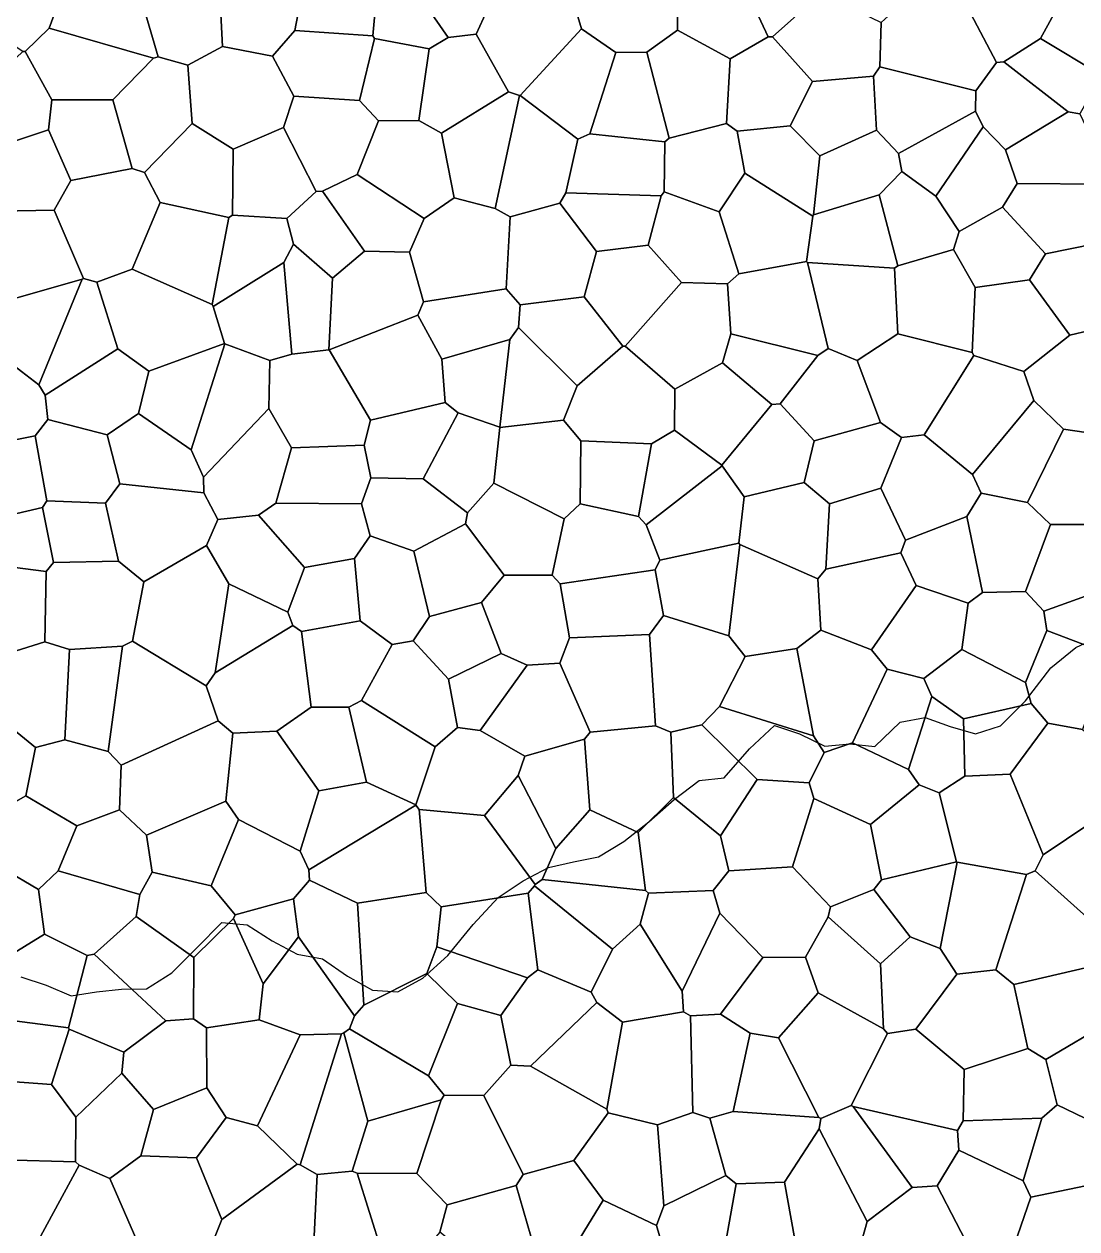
# Model space of a CAD drawing. Header units: metres. Extents: x -200 to 16600, y 0 to 16640.
# Drawn here: x 4212 to 8404, y 4604 to 9398 of the extents above; entities that cross this region are included whole.
import ezdxf

# ---------------------------------------------------------------- set-up
doc = ezdxf.new("R2010")
doc.units = ezdxf.units.M
for name, color, linetype in [('HIDROGRAFIA', 5, 'CONTINUOUS'), ('USO_AGRICULTURA', 30, 'CONTINUOUS'), ('USO_FLORESTAL', 3, 'CONTINUOUS'), ('USO_PASTAGEM', 42, 'CONTINUOUS'), ('USO_SAVANICA', 82, 'CONTINUOUS'), ('USO_SILVICULTURA', 200, 'CONTINUOUS')]:
    doc.layers.add(name, color=color, linetype=linetype)

msp = doc.modelspace()

# ---------------------------------------------------------------- linework, layer by layer
at = {"layer": 'HIDROGRAFIA'}
msp.add_lwpolyline([(4200, 5606.77), (4300, 5574.41), (4400, 5531.7), (4500, 5547.49), (4600, 5557.58), (4700, 5559.42), (4800, 5622.43), (4900, 5722.89), (5000, 5823.69), (5100, 5813.49), (5200, 5750.82), (5300, 5697.77), (5400, 5678.82), (5500, 5610.09), (5600, 5554.07), (5700, 5547.04), (5800, 5602.02), (5900, 5692.22), (6000, 5815.45), (6100, 5922.17), (6200, 5988.91), (6300, 6042.02), (6400, 6064.93), (6500, 6085.05), (6600, 6146.01), (6700, 6224.14), (6800, 6312.72), (6900, 6388.51), (7000, 6398.3), (7100, 6513.56), (7200, 6606.44), (7300, 6573.72), (7400, 6525.34), (7500, 6533.9), (7600, 6523.76), (7700, 6620.06), (7800, 6638.76), (7900, 6602.53), (8000, 6573.91), (8100, 6605.25), (8200, 6704.81), (8300, 6836.51), (8400, 6917.09), (8500, 6964.04)], dxfattribs=at)
at = {"layer": 'USO_AGRICULTURA'}
for points in [[(4216.91, 9288.55), (4207.69, 9288.98), (4050.59, 9391.68), (4028.91, 9603.9), (4297.99, 9673.31), (4373.4, 9548.49), (4312.16, 9381.86)], [(4745.72, 9268.38), (4727.13, 9261.86), (4312.16, 9381.86), (4373.4, 9548.49), (4634.63, 9623.46), (4644.94, 9613.1)], [(4565.6, 9096.3), (4323.24, 9097.12), (4216.91, 9288.55), (4312.16, 9381.86), (4727.13, 9261.86)], [(4216.91, 9288.55), (4323.24, 9097.12), (4309.02, 8976.66), (4040.92, 8888.83), (3998.98, 9092.57), (4207.69, 9288.98)], [(4565.6, 9096.3), (4642.52, 8823.62), (4397.85, 8775.01), (4309.02, 8976.66), (4323.24, 9097.12)], [(4332.72, 8657.91), (4039.2, 8651.89), (3962.36, 8726.45), (4040.92, 8888.83), (4309.02, 8976.66), (4397.85, 8775.01)], [(4642.56, 8422.36), (4501.57, 8370.62), (4448.31, 8385.87), (4332.72, 8657.91), (4397.85, 8775.01), (4642.52, 8823.62), (4691.8, 8807.79), (4754.15, 8688.72)], [(4444.18, 8383.26), (4067.11, 8276.11), (4058.67, 8280.17), (4015.73, 8355.19), (4039.2, 8651.89), (4332.72, 8657.91), (4448.31, 8385.87)], [(4965.29, 8273.8), (5010.22, 8127), (4709.35, 8017.13), (4584.96, 8105.37), (4501.57, 8370.62), (4642.56, 8422.36), (4960.75, 8282.12)], [(4444.18, 8383.26), (4271.27, 7962.03), (4166.9, 8042.21), (4067.11, 8276.11)], [(4584.96, 8105.37), (4296.36, 7921.95), (4271.27, 7962.03), (4444.18, 8383.26), (4448.31, 8385.87), (4501.57, 8370.62)], [(4668.48, 7848.73), (4543.57, 7764.05), (4306.3, 7824.81), (4296.36, 7921.95), (4584.96, 8105.37), (4709.35, 8017.13)], [(5011.77, 8125.85), (4876.98, 7703.41), (4668.48, 7848.73), (4709.35, 8017.13), (5010.22, 8127)], [(5186.28, 7868.16), (4927.32, 7595.31), (4876.98, 7703.41), (5011.77, 8125.85), (5190.27, 8059.53)], [(4256.64, 7760.29), (3997.07, 7708.24), (3895.04, 7913.42), (4166.9, 8042.21), (4271.27, 7962.03), (4296.36, 7921.95), (4306.3, 7824.81)], [(4593.47, 7568.91), (4537.05, 7492.15), (4302.35, 7501.46), (4256.64, 7760.29), (4306.3, 7824.81), (4543.57, 7764.05)], [(4927.32, 7595.31), (4927.82, 7532.22), (4593.47, 7568.91), (4543.57, 7764.05), (4668.48, 7848.73), (4876.98, 7703.41)], [(4256.64, 7760.29), (4302.35, 7501.46), (4285.85, 7473.93), (4034.57, 7415.95), (3884.59, 7471.89), (3870.45, 7508.62), (3997.07, 7708.24)], [(4938.68, 7323.52), (4689.67, 7178.39), (4588.43, 7260.74), (4537.05, 7492.15), (4593.47, 7568.91), (4927.82, 7532.22), (4983.72, 7427.17)], [(4302.35, 7501.46), (4537.05, 7492.15), (4588.43, 7260.74), (4328.87, 7255.8), (4285.85, 7473.93)], [(5590.55, 7361.94), (5527.32, 7271.11), (5328.19, 7235.61), (5146.04, 7444.63), (5214.24, 7492.21), (5555.68, 7488.85)], [(4328.87, 7255.8), (4300.84, 7220.37), (4125.65, 7242.86), (4034.57, 7415.95), (4285.85, 7473.93)], [(5328.19, 7235.61), (5262.42, 7058.62), (5027.84, 7170.35), (4938.68, 7323.52), (4983.72, 7427.17), (5146.04, 7444.63)], [(4938.68, 7323.52), (5027.84, 7170.35), (4973.03, 6816.76), (4937.58, 6764.26), (4643.9, 6942.66), (4689.67, 7178.39)], [(4125.65, 7242.86), (4300.84, 7220.37), (4294.96, 6939.83), (4060.71, 6867.02), (4049.55, 6874.43), (4095, 7199.27)], [(4689.67, 7178.39), (4643.9, 6942.66), (4604.2, 6922.5), (4393.62, 6909.05), (4294.96, 6939.83), (4300.84, 7220.37), (4328.87, 7255.8), (4588.43, 7260.74)], [(5328.19, 7235.61), (5527.32, 7271.11), (5550.72, 7023.83), (5316.47, 6981.65), (5282.75, 7005.46), (5262.42, 7058.62)], [(5262.42, 7058.62), (5282.75, 7005.46), (4973.03, 6816.76), (5027.84, 7170.35)], [(5316.47, 6981.65), (5355.63, 6680.26), (5218.81, 6584.12), (5043.09, 6576.39), (4985.02, 6625.06), (4937.58, 6764.26), (4973.03, 6816.76), (5282.75, 7005.46)], [(5678.41, 6928.69), (5556.4, 6706.38), (5504.87, 6680.11), (5355.63, 6680.26), (5316.47, 6981.65), (5550.72, 7023.83)]]:
    msp.add_lwpolyline(points, close=True, dxfattribs=at)
at = {"layer": 'USO_FLORESTAL'}
for points in [[(8350.75, 7785.72), (8540.79, 7757.71), (8613.96, 7489.35), (8482.1, 7407.12), (8299.07, 7406.57), (8207.29, 7494.14)], [(8207.29, 7494.14), (8299.07, 7406.57), (8199.65, 7139.83), (8028.29, 7136.32), (7966.09, 7439.03), (8023.26, 7531.45)], [(8272.16, 7062.24), (8199.65, 7139.83), (8299.07, 7406.57), (8482.1, 7407.12), (8504.54, 7145.88)], [(7971.48, 7093.67), (7945.38, 6909.66), (7795.17, 6794.56), (7648.47, 6831.54), (7586.84, 6908.16), (7763.9, 7163.51)], [(8272.16, 7062.24), (8504.54, 7145.88), (8665.13, 7026.1), (8680.28, 6987.47), (8532.87, 6890.45), (8285.07, 6984.55)], [(8272.16, 7062.24), (8285.07, 6984.55), (8199.31, 6777.54), (7945.38, 6909.66), (7971.48, 7093.67), (8028.29, 7136.32), (8199.65, 7139.83)], [(7018.15, 6963.54), (7083.85, 6881.13), (6981.04, 6682.43), (6911, 6609.74), (6787.86, 6580.11), (6725.76, 6605.42), (6702.55, 6968.86), (6757.83, 7045.24)], [(7586.84, 6908.16), (7648.47, 6831.54), (7511.11, 6538.63), (7398.29, 6499.7), (7356, 6566.42), (7289.35, 6913.17), (7384.31, 6986.29)], [(8199.31, 6777.54), (8285.07, 6984.55), (8532.87, 6890.45), (8427, 6591.71), (8288.5, 6615.87), (8222.22, 6694.74)], [(7289.35, 6913.17), (7356, 6566.42), (6981.04, 6682.43), (7083.85, 6881.13)], [(8199.31, 6777.54), (8222.22, 6694.74), (7952.28, 6633.12), (7826.96, 6722.13), (7795.17, 6794.56), (7945.38, 6909.66)], [(7795.17, 6794.56), (7826.96, 6722.13), (7733.84, 6432.34), (7511.11, 6538.63), (7648.47, 6831.54)], [(7952.28, 6633.12), (7958.53, 6405.09), (7856.32, 6338.71), (7776.15, 6370.55), (7733.84, 6432.34), (7826.96, 6722.13)], [(6981.04, 6682.43), (7356, 6566.42), (7398.29, 6499.7), (7337.72, 6379.29), (7130.91, 6392.05), (6911, 6609.74)], [(7952.28, 6633.12), (8222.22, 6694.74), (8288.5, 6615.87), (8138.48, 6413.1), (7958.53, 6405.09)], [(8427, 6591.71), (8520.62, 6518.91), (8553.55, 6282.63), (8548.95, 6278.78), (8270.03, 6092.62), (8138.48, 6413.1), (8288.5, 6615.87)], [(6787.86, 6580.11), (6798.42, 6320.24), (6657.27, 6181.15), (6465.45, 6270.83), (6443.03, 6552.35), (6465.94, 6580.36), (6725.76, 6605.42)], [(6911, 6609.74), (7130.91, 6392.05), (6985.77, 6168.02), (6798.42, 6320.24), (6787.86, 6580.11)], [(6443.03, 6552.35), (6465.45, 6270.83), (6329.73, 6118.2), (6179.96, 6407.89), (6205.54, 6485.5)], [(7511.11, 6538.63), (7733.84, 6432.34), (7776.15, 6370.55), (7582.66, 6212.82), (7356.52, 6316.19), (7337.72, 6379.29), (7398.29, 6499.7)], [(6179.96, 6407.89), (6329.73, 6118.2), (6275.45, 5994.7), (6247.12, 5974.78), (6045.05, 6249.03)], [(7356.52, 6316.19), (7271.65, 6044.13), (7018.28, 6028.43), (6985.77, 6168.02), (7130.91, 6392.05), (7337.72, 6379.29)], [(7856.32, 6338.71), (7958.53, 6405.09), (8138.48, 6413.1), (8270.03, 6092.62), (8238.02, 6029.13), (8202.89, 6014.15), (7927.11, 6063), (7925.1, 6064.36)], [(7856.32, 6338.71), (7925.1, 6064.36), (7625.91, 5992.38), (7582.66, 6212.82), (7776.15, 6370.55)], [(5065.87, 6232.48), (4957.37, 5968.93), (4722.62, 6023.38), (4699.73, 6170.42), (5015.88, 6305.39)], [(5785.41, 6273.06), (5813.48, 5943.13), (5540.12, 5900.39), (5349.03, 5992.21), (5346.7, 6033.1), (5772.05, 6290.46)], [(6985.77, 6168.02), (7018.28, 6028.43), (6955.34, 5950.27), (6697.85, 5939.76), (6687.02, 5950.67), (6657.27, 6181.15), (6798.42, 6320.24)], [(7582.66, 6212.82), (7625.91, 5992.38), (7595.42, 5954.69), (7422.78, 5885.76), (7271.65, 6044.13), (7356.52, 6316.19)], [(4722.62, 6023.38), (4673.76, 5934.49), (4347.46, 6028.72), (4422.61, 6207.94), (4592.43, 6272.06), (4699.73, 6170.42)], [(5349.03, 5992.21), (5285.32, 5916.81), (5052.96, 5854.01), (4957.37, 5968.93), (5065.87, 6232.48), (5311.6, 6107.06), (5346.7, 6033.1)], [(6243.93, 5969.09), (6219.82, 5939.28), (5873.16, 5885.09), (5813.48, 5943.13), (5785.41, 6273.06), (6045.05, 6249.03), (6247.12, 5974.78)], [(6657.27, 6181.15), (6687.02, 5950.67), (6275.45, 5994.7), (6329.73, 6118.2), (6465.45, 6270.83)], [(4269.62, 5953.97), (4293.97, 5776.27), (4070.8, 5639.69), (4037.98, 5657.54), (3922.89, 5858), (4129.85, 6036.05)], [(4347.46, 6028.72), (4673.76, 5934.49), (4658.11, 5847.46), (4491.9, 5697.26), (4463.26, 5692.33), (4293.97, 5776.27), (4269.62, 5953.97)], [(4722.62, 6023.38), (4957.37, 5968.93), (5052.96, 5854.01), (5046, 5839.23), (4888.7, 5684.51), (4658.11, 5847.46), (4673.76, 5934.49)], [(6697.85, 5939.76), (6665.33, 5816.54), (6555.7, 5717.4), (6243.93, 5969.09), (6247.12, 5974.78), (6275.45, 5994.7), (6687.02, 5950.67)], [(5349.03, 5992.21), (5540.12, 5900.39), (5564.91, 5493.87), (5528.28, 5451.57), (5305.4, 5766.55), (5285.32, 5916.81)], [(6243.93, 5969.09), (6555.7, 5717.4), (6469.51, 5545.49), (6257.42, 5635.44), (6219.82, 5939.28)], [(5305.4, 5766.55), (5164.21, 5579.19), (5046, 5839.23), (5052.96, 5854.01), (5285.32, 5916.81)], [(5873.16, 5885.09), (5856.24, 5726.87), (5815.89, 5620.11), (5564.91, 5493.87), (5540.12, 5900.39), (5813.48, 5943.13)], [(6219.82, 5939.28), (6257.42, 5635.44), (6216.9, 5602.6), (5856.24, 5726.87), (5873.16, 5885.09)], [(4888.7, 5684.51), (4887.13, 5439.78), (4776.8, 5431.3), (4491.9, 5697.26), (4658.11, 5847.46)], [(5046, 5839.23), (5164.21, 5579.19), (5147.83, 5435.88), (4939.24, 5404.23), (4887.13, 5439.78), (4888.7, 5684.51)], [(6832.57, 5549.61), (6838.22, 5468.34), (6595.2, 5426.65), (6493.09, 5504.75), (6469.51, 5545.49), (6555.7, 5717.4), (6665.33, 5816.54)], [(4463.26, 5692.33), (4389.22, 5403.64), (4090.33, 5443.06), (4070.8, 5639.69), (4293.97, 5776.27)], [(5528.28, 5451.57), (5507.7, 5399.85), (5485.42, 5383.77), (5476.15, 5380.53), (5311.05, 5376.44), (5147.83, 5435.88), (5164.21, 5579.19), (5305.4, 5766.55)], [(6216.9, 5602.6), (6110.82, 5453.28), (5938.53, 5500.62), (5815.89, 5620.11), (5856.24, 5726.87)], [(4491.9, 5697.26), (4776.8, 5431.3), (4609.38, 5307.72), (4392.47, 5398.2), (4389.22, 5403.64), (4463.26, 5692.33)], [(5938.53, 5500.62), (5822.72, 5213.44), (5507.7, 5399.85), (5528.28, 5451.57), (5564.91, 5493.87), (5815.89, 5620.11)], [(6469.51, 5545.49), (6493.09, 5504.75), (6228.54, 5251.52), (6150.88, 5255.29), (6110.82, 5453.28), (6216.9, 5602.6), (6257.42, 5635.44)], [(6110.82, 5453.28), (6150.88, 5255.29), (6042.42, 5135.19), (5885.1, 5135.84), (5822.72, 5213.44), (5938.53, 5500.62)], [(4090.33, 5443.06), (4389.22, 5403.64), (4392.47, 5398.2), (4321.66, 5178.04), (4048.4, 5198.35), (4006.6, 5294.82)], [(4939.24, 5404.23), (4940.19, 5165.9), (4727.31, 5079.24), (4600.84, 5223.09), (4609.38, 5307.72), (4776.8, 5431.3), (4887.13, 5439.78)], [(5311.05, 5376.44), (5141.45, 5014.25), (5017.53, 5047.09), (4940.19, 5165.9), (4939.24, 5404.23), (5147.83, 5435.88)], [(4600.84, 5223.09), (4418.19, 5048.45), (4321.66, 5178.04), (4392.47, 5398.2), (4609.38, 5307.72)], [(5485.42, 5383.77), (5580.98, 5032.83), (5518.17, 4833.5), (5378.78, 4820.8), (5311.82, 4859.33), (5476.15, 5380.53)], [(5885.1, 5135.84), (5872.43, 5116.92), (5580.98, 5032.83), (5485.42, 5383.77), (5507.7, 5399.85), (5822.72, 5213.44)], [(4418.19, 5048.45), (4417.31, 4870.55), (4128.89, 4879), (4026.26, 5006.67), (4048.4, 5198.35), (4321.66, 5178.04)], [(4727.31, 5079.24), (4677.64, 4894.71), (4554.11, 4804.95), (4431.09, 4857.1), (4417.31, 4870.55), (4418.19, 5048.45), (4600.84, 5223.09)], [(8325.37, 5097.23), (8545.34, 4991.74), (8592.96, 4806.99), (8221.24, 4729.67), (8190.8, 4795.81), (8264.46, 5045.22)], [(8190.8, 4795.81), (8221.24, 4729.67), (8140.74, 4499.17), (7998.61, 4484.13), (7848.33, 4775.96), (7933.48, 4917.07)], [(8592.96, 4806.99), (8613.04, 4785.46), (8605.11, 4712.46), (8444.6, 4461.52), (8228.34, 4434.15), (8140.74, 4499.17), (8221.24, 4729.67)]]:
    msp.add_lwpolyline(points, close=True, dxfattribs=at)
at = {"layer": 'USO_PASTAGEM'}
for points in [[(6141.6, 9128.32), (5873.72, 8963.6), (5784.36, 9014.58), (5825.26, 9299.99), (5900.85, 9344.56), (6012.28, 9357.56)], [(6464.26, 8960.71), (6416.93, 8939.95), (6186.95, 9114.05), (6431.53, 9378.62), (6568.57, 9285.62)], [(7009.17, 9002.56), (6780.11, 8944.75), (6691.41, 9286.07), (6814.36, 9374.4), (7023.5, 9260.28)], [(5784.36, 9014.58), (5623.63, 9013.68), (5548.18, 9093.92), (5606.98, 9341.14), (5825.26, 9299.99)], [(7262.15, 8993.61), (7051.76, 8971.86), (7009.17, 9002.56), (7023.5, 9260.28), (7174.28, 9347.24), (7191.63, 9347.45), (7351.02, 9170.1)], [(8369.29, 9049.42), (8113.45, 9248.23), (8258.89, 9340.75), (8502.73, 9194.96), (8416.06, 9041.14)], [(6763.73, 8928.86), (6464.26, 8960.71), (6568.57, 9285.62), (6691.41, 9286.07), (6780.11, 8944.75)], [(7999.86, 9051.62), (7693.48, 8883.14), (7605.81, 8976.34), (7593.78, 9191.32), (7619.39, 9227.6), (8001.48, 9131.79)], [(8031.08, 8989.77), (7999.86, 9051.62), (8001.48, 9131.79), (8084.18, 9244.9), (8113.45, 9248.23), (8369.29, 9049.42), (8120.27, 8897.03)], [(7605.81, 8976.34), (7380.79, 8874.32), (7262.15, 8993.61), (7351.02, 9170.1), (7593.78, 9191.32)], [(6184.21, 9114.21), (6088.27, 8664.39), (5924.96, 8707.29), (5873.72, 8963.6), (6141.6, 9128.32)], [(6345.45, 8685.4), (6147.38, 8630.48), (6088.27, 8664.39), (6184.21, 9114.21), (6186.95, 9114.05), (6416.93, 8939.95), (6368.71, 8725.99)], [(8031.08, 8989.77), (7841.85, 8713.62), (7706.86, 8811.73), (7693.48, 8883.14), (7999.86, 9051.62)], [(8509.78, 8760.66), (8166.89, 8763.38), (8120.27, 8897.03), (8369.29, 9049.42), (8416.06, 9041.14), (8503.23, 8856.72)], [(7081.84, 8805.15), (6979.38, 8650.61), (6761.38, 8730.99), (6763.73, 8928.86), (6780.11, 8944.75), (7009.17, 9002.56), (7051.76, 8971.86)], [(7356.06, 8639.39), (7352.6, 8634.17), (7081.84, 8805.15), (7051.76, 8971.86), (7262.15, 8993.61), (7380.79, 8874.32)], [(7617.19, 8719.05), (7356.06, 8639.39), (7380.79, 8874.32), (7605.81, 8976.34), (7693.48, 8883.14), (7706.86, 8811.73)], [(8107.63, 8670.02), (7935.19, 8573.23), (7841.85, 8713.62), (8031.08, 8989.77), (8120.27, 8897.03), (8166.89, 8763.38)], [(6748.58, 8714.17), (6368.71, 8725.99), (6416.93, 8939.95), (6464.26, 8960.71), (6763.73, 8928.86), (6761.38, 8730.99)], [(7327.44, 8452.96), (7058.72, 8404.06), (6979.38, 8650.61), (7081.84, 8805.15), (7352.6, 8634.17)], [(7912.18, 8500.82), (7691.83, 8436.75), (7617.19, 8719.05), (7706.86, 8811.73), (7841.85, 8713.62), (7935.19, 8573.23)], [(6748.58, 8714.17), (6696.74, 8518.39), (6492.06, 8493.68), (6345.45, 8685.4), (6368.71, 8725.99)], [(7058.72, 8404.06), (7013.07, 8364.36), (6830.2, 8370.06), (6696.74, 8518.39), (6748.58, 8714.17), (6761.38, 8730.99), (6979.38, 8650.61)], [(8279.33, 8483.33), (8107.63, 8670.02), (8166.89, 8763.38), (8509.78, 8760.66), (8516.85, 8751.95), (8534.1, 8594.87), (8475.88, 8523.34)], [(6492.06, 8493.68), (6441.66, 8312.61), (6187.67, 8280.38), (6132.13, 8343.92), (6147.38, 8630.48), (6345.45, 8685.4)], [(7677.5, 8426.76), (7331.42, 8449.29), (7327.44, 8452.96), (7352.6, 8634.17), (7356.06, 8639.39), (7617.19, 8719.05), (7691.83, 8436.75)], [(8215.81, 8380.61), (7999.64, 8349.61), (7912.18, 8500.82), (7935.19, 8573.23), (8107.63, 8670.02), (8279.33, 8483.33)], [(6830.2, 8370.06), (6606.05, 8116.48), (6595.71, 8116.95), (6441.66, 8312.61), (6492.06, 8493.68), (6696.74, 8518.39)], [(7912.18, 8500.82), (7999.64, 8349.61), (7986.92, 8091.1), (7690.64, 8165.57), (7677.5, 8426.76), (7691.83, 8436.75)], [(8215.81, 8380.61), (8279.33, 8483.33), (8475.88, 8523.34), (8454.88, 8179.04), (8376.19, 8160.72)], [(7331.42, 8449.29), (7413.48, 8107.26), (7372.84, 8079.75), (7026.53, 8165.29), (7013.07, 8364.36), (7058.72, 8404.06), (7327.44, 8452.96)], [(7690.64, 8165.57), (7529.04, 8059.85), (7413.48, 8107.26), (7331.42, 8449.29), (7677.5, 8426.76)], [(6993.48, 8049.61), (6803.18, 7945.23), (6606.05, 8116.48), (6830.2, 8370.06), (7013.07, 8364.36), (7026.53, 8165.29)], [(8215.81, 8380.61), (8376.19, 8160.72), (8193.1, 8015.05), (7993.6, 8079.32), (7986.92, 8091.1), (7999.64, 8349.61)], [(6595.71, 8116.95), (6414.23, 7958.52), (6181.22, 8190.98), (6187.67, 8280.38), (6441.66, 8312.61)], [(6146.15, 8142.82), (6181.22, 8190.98), (6414.23, 7958.52), (6360.29, 7822.25), (6106.86, 7793.34), (6106.7, 7793.48)], [(7372.84, 8079.75), (7222.22, 7887.47), (7189.31, 7884.47), (6993.48, 8049.61), (7026.53, 8165.29)], [(7993.6, 8079.32), (7795.97, 7763.06), (7705.62, 7753.08), (7621.92, 7812.6), (7529.04, 8059.85), (7690.64, 8165.57), (7986.92, 8091.1)], [(8454.88, 8179.04), (8641.86, 8103.84), (8663.65, 8064.07), (8587.97, 7818.88), (8540.79, 7757.71), (8350.75, 7785.72), (8232.91, 7900.48), (8193.1, 8015.05), (8376.19, 8160.72)], [(5427.26, 8102.07), (5591.82, 7822.46), (5565.94, 7721.85), (5276.75, 7711.78), (5186.28, 7868.16), (5190.27, 8059.53), (5278.78, 8085.09), (5426.28, 8102.44)], [(6146.15, 8142.82), (6106.7, 7793.48), (5941.04, 7851.19), (5888.93, 7891.77), (5875.63, 8064.7)], [(6801.74, 7781.74), (6709.99, 7727.64), (6428.79, 7739.95), (6360.29, 7822.25), (6414.23, 7958.52), (6595.71, 8116.95), (6606.05, 8116.48), (6803.18, 7945.23)], [(7413.48, 8107.26), (7529.04, 8059.85), (7621.92, 7812.6), (7357.5, 7739.55), (7222.22, 7887.47), (7372.84, 8079.75)], [(8193.1, 8015.05), (8232.91, 7900.48), (7988.02, 7605.51), (7795.97, 7763.06), (7993.6, 8079.32)], [(6993.48, 8049.61), (7189.31, 7884.47), (6990.99, 7642.3), (6801.74, 7781.74), (6803.18, 7945.23)], [(5276.75, 7711.78), (5214.24, 7492.21), (5146.04, 7444.63), (4983.72, 7427.17), (4927.82, 7532.22), (4927.32, 7595.31), (5186.28, 7868.16)], [(5888.93, 7891.77), (5941.04, 7851.19), (5800.96, 7588.75), (5592.51, 7592.57), (5565.94, 7721.85), (5591.82, 7822.46)], [(7357.5, 7739.55), (7318.24, 7574.05), (7079.11, 7517.34), (6991.71, 7640.16), (6990.99, 7642.3), (7189.31, 7884.47), (7222.22, 7887.47)], [(7988.02, 7605.51), (8232.91, 7900.48), (8350.75, 7785.72), (8207.29, 7494.14), (8023.26, 7531.45)], [(6106.86, 7793.34), (6082.39, 7571.84), (5977.58, 7452.63), (5800.96, 7588.75), (5941.04, 7851.19), (6106.7, 7793.48)], [(6990.99, 7642.3), (6991.71, 7640.16), (6689.05, 7405.43), (6658.19, 7439.18), (6709.99, 7727.64), (6801.74, 7781.74)], [(7705.62, 7753.08), (7623.1, 7551.55), (7418.68, 7488.75), (7318.24, 7574.05), (7357.5, 7739.55), (7621.92, 7812.6)], [(5592.51, 7592.57), (5555.68, 7488.85), (5214.24, 7492.21), (5276.75, 7711.78), (5565.94, 7721.85)], [(6428.79, 7739.95), (6709.99, 7727.64), (6658.19, 7439.18), (6425.82, 7489.18)], [(7988.02, 7605.51), (8023.26, 7531.45), (7966.09, 7439.03), (7722.25, 7344.84), (7623.1, 7551.55), (7705.62, 7753.08), (7795.97, 7763.06)], [(5969.98, 7409.76), (5764.74, 7300.58), (5590.55, 7361.94), (5555.68, 7488.85), (5592.51, 7592.57), (5800.96, 7588.75), (5977.58, 7452.63)], [(5590.55, 7361.94), (5764.74, 7300.58), (5827.04, 7041.09), (5761.39, 6944.44), (5678.41, 6928.69), (5550.72, 7023.83), (5527.32, 7271.11)], [(6034.16, 7096.35), (6112.39, 6893.3), (5901.63, 6791.56), (5761.39, 6944.44), (5827.04, 7041.09)], [(4937.58, 6764.26), (4985.02, 6625.06), (4598.61, 6448.61), (4546.96, 6503.45), (4604.2, 6922.5), (4643.9, 6942.66)], [(5937.98, 6598.48), (5849.59, 6522.24), (5556.4, 6706.38), (5678.41, 6928.69), (5761.39, 6944.44), (5901.63, 6791.56)], [(5504.87, 6680.11), (5575.68, 6381.76), (5385.43, 6346.49), (5218.81, 6584.12), (5355.63, 6680.26)], [(5849.59, 6522.24), (5771.85, 6291.1), (5575.68, 6381.76), (5504.87, 6680.11), (5556.4, 6706.38)], [(5043.09, 6576.39), (5015.88, 6305.39), (4699.73, 6170.42), (4592.43, 6272.06), (4598.61, 6448.61), (4985.02, 6625.06)], [(5385.43, 6346.49), (5311.6, 6107.06), (5065.87, 6232.48), (5015.88, 6305.39), (5043.09, 6576.39), (5218.81, 6584.12)], [(6179.96, 6407.89), (6045.05, 6249.03), (5785.41, 6273.06), (5772.05, 6290.46), (5771.85, 6291.1), (5849.59, 6522.24), (5937.98, 6598.48), (6028.68, 6587.43), (6205.54, 6485.5)], [(5771.85, 6291.1), (5772.05, 6290.46), (5346.7, 6033.1), (5311.6, 6107.06), (5385.43, 6346.49), (5575.68, 6381.76)], [(7422.78, 5885.76), (7413.31, 5845.22), (7323.72, 5685.54), (7153.82, 5683.56), (6982.09, 5860.35), (6955.34, 5950.27), (7018.28, 6028.43), (7271.65, 6044.13)], [(6982.09, 5860.35), (6832.57, 5549.61), (6665.33, 5816.54), (6697.85, 5939.76), (6955.34, 5950.27)], [(6982.09, 5860.35), (7153.82, 5683.56), (6985.53, 5457.87), (6865.78, 5451.25), (6838.22, 5468.34), (6832.57, 5549.61)], [(6595.2, 5426.65), (6531.99, 5079.89), (6228.54, 5251.52), (6493.09, 5504.75)], [(6865.78, 5451.25), (6874.98, 5066.77), (6734.92, 5018), (6537.4, 5065.79), (6531.99, 5079.89), (6595.2, 5426.65), (6838.22, 5468.34)], [(7102.9, 5382.56), (7036.02, 5071.33), (6942.01, 5044.59), (6874.98, 5066.77), (6865.78, 5451.25), (6985.53, 5457.87)], [(5476.15, 5380.53), (5311.82, 4859.33), (5299.91, 4861.17), (5141.45, 5014.25), (5311.05, 5376.44)], [(6228.54, 5251.52), (6531.99, 5079.89), (6537.4, 5065.79), (6400.78, 4876.77), (6198.89, 4820.97), (6042.42, 5135.19), (6150.88, 5255.29)], [(5017.53, 5047.09), (4899.05, 4886.6), (4677.64, 4894.71), (4727.31, 5079.24), (4940.19, 5165.9)], [(6042.42, 5135.19), (6198.89, 4820.97), (6171.67, 4776.64), (5897.39, 4700.04), (5775.46, 4824.19), (5872.43, 5116.92), (5885.1, 5135.84)], [(5872.43, 5116.92), (5775.46, 4824.19), (5538.96, 4825.07), (5518.17, 4833.5), (5580.98, 5032.83)], [(5141.45, 5014.25), (5299.91, 4861.17), (4999, 4641.54), (4899.05, 4886.6), (5017.53, 5047.09)], [(6734.92, 5018), (6759.35, 4695.72), (6730.1, 4617.37), (6517.72, 4718.21), (6400.78, 4876.77), (6537.4, 5065.79)], [(6942.01, 5044.59), (7006.95, 4816.97), (6759.35, 4695.72), (6734.92, 5018), (6874.98, 5066.77)], [(4999, 4641.54), (4944.66, 4506.04), (4920.04, 4491.13), (4739.73, 4486.93), (4684.05, 4505.58), (4554.11, 4804.95), (4677.64, 4894.71), (4899.05, 4886.6)], [(5378.78, 4820.8), (5360.12, 4438.84), (5287.6, 4409.71), (4944.66, 4506.04), (4999, 4641.54), (5299.91, 4861.17), (5311.82, 4859.33)], [(6400.78, 4876.77), (6517.72, 4718.21), (6364.44, 4466.76), (6283.86, 4424.49), (6273.31, 4423.41), (6171.67, 4776.64), (6198.89, 4820.97)], [(5538.96, 4825.07), (5636.26, 4512.81), (5413.86, 4418.37), (5360.12, 4438.84), (5378.78, 4820.8), (5518.17, 4833.5)], [(5897.39, 4700.04), (5868.01, 4590.51), (5772.64, 4479.43), (5636.26, 4512.81), (5538.96, 4825.07), (5775.46, 4824.19)], [(6171.67, 4776.64), (6273.31, 4423.41), (6199.09, 4334.8), (6193.01, 4331.73), (5868.01, 4590.51), (5897.39, 4700.04)], [(6730.1, 4617.37), (6764.1, 4502.92), (6763.59, 4501.61), (6364.44, 4466.76), (6517.72, 4718.21)]]:
    msp.add_lwpolyline(points, close=True, dxfattribs=at)
at = {"layer": 'USO_SAVANICA'}
for points in [[(7191.63, 9347.45), (7174.28, 9347.24), (7048.74, 9617.79), (7164.48, 9704.55), (7347.02, 9689.48), (7385.92, 9520.48)], [(5200.89, 9270.3), (5002.01, 9309.47), (4987.46, 9593.52), (5030.46, 9667.64), (5314.87, 9504.73), (5290.2, 9372.96)], [(8084.18, 9244.9), (7917.31, 9563.94), (7917.5, 9564.26), (8242.24, 9649.44), (8355.86, 9517.77), (8258.89, 9340.75), (8113.45, 9248.23)], [(4987.46, 9593.52), (5002.01, 9309.47), (4864.41, 9234.53), (4745.72, 9268.38), (4644.94, 9613.1)], [(5601.26, 9351.14), (5290.2, 9372.96), (5314.87, 9504.73), (5385.61, 9603.55), (5607.26, 9568.01), (5618.51, 9544.26)], [(6012.28, 9357.56), (5900.85, 9344.56), (5779.54, 9519.89), (5885.37, 9618.29), (6115.03, 9581.6)], [(6431.53, 9378.62), (6186.95, 9114.05), (6184.21, 9114.21), (6141.6, 9128.32), (6012.28, 9357.56), (6115.03, 9581.6), (6131.89, 9596.23), (6379.18, 9557.82)], [(7023.5, 9260.28), (6814.36, 9374.4), (6813.71, 9533.17), (6855.18, 9629.98), (7048.74, 9617.79), (7174.28, 9347.24)], [(5825.26, 9299.99), (5606.98, 9341.14), (5601.26, 9351.14), (5618.51, 9544.26), (5779.54, 9519.89), (5900.85, 9344.56)], [(6691.41, 9286.07), (6568.57, 9285.62), (6431.53, 9378.62), (6379.18, 9557.82), (6387.05, 9565.48), (6813.71, 9533.17), (6814.36, 9374.4)], [(8001.48, 9131.79), (7619.39, 9227.6), (7624.82, 9404.29), (7742.02, 9512.05), (7917.31, 9563.94), (8084.18, 9244.9)], [(7593.78, 9191.32), (7351.02, 9170.1), (7191.63, 9347.45), (7385.92, 9520.48), (7624.82, 9404.29), (7619.39, 9227.6)], [(8676.97, 9302.32), (8502.73, 9194.96), (8258.89, 9340.75), (8355.86, 9517.77), (8525.76, 9515.46)], [(5548.18, 9093.92), (5285.76, 9110.57), (5200.89, 9270.3), (5290.2, 9372.96), (5601.26, 9351.14), (5606.98, 9341.14)], [(5245.77, 8987.17), (5045.13, 8899.99), (4882.17, 9002.61), (4864.41, 9234.53), (5002.01, 9309.47), (5200.89, 9270.3), (5285.76, 9110.57)], [(4882.17, 9002.61), (4691.8, 8807.79), (4642.52, 8823.62), (4565.6, 9096.3), (4727.13, 9261.86), (4745.72, 9268.38), (4864.41, 9234.53)], [(5538.05, 8799.17), (5400.65, 8732.73), (5375.63, 8732.48), (5245.77, 8987.17), (5285.76, 9110.57), (5548.18, 9093.92), (5623.63, 9013.68)], [(5924.96, 8707.29), (5805.1, 8624.78), (5538.05, 8799.17), (5623.63, 9013.68), (5784.36, 9014.58), (5873.72, 8963.6)], [(5041.72, 8638.05), (5027.07, 8628.33), (4754.15, 8688.72), (4691.8, 8807.79), (4882.17, 9002.61), (5045.13, 8899.99)], [(5258.05, 8623.81), (5041.72, 8638.05), (5045.13, 8899.99), (5245.77, 8987.17), (5375.63, 8732.48)], [(5747.38, 8490.9), (5567.22, 8494.1), (5400.65, 8732.73), (5538.05, 8799.17), (5805.1, 8624.78)], [(5400.65, 8732.73), (5567.22, 8494.1), (5439.64, 8386.66), (5285.03, 8522.14), (5258.05, 8623.81), (5375.63, 8732.48)], [(5027.07, 8628.33), (4960.75, 8282.12), (4642.56, 8422.36), (4754.15, 8688.72)], [(6147.38, 8630.48), (6132.13, 8343.92), (5802.17, 8292.5), (5747.38, 8490.9), (5805.1, 8624.78), (5924.96, 8707.29), (6088.27, 8664.39)], [(5285.03, 8522.14), (5246.13, 8449.37), (4965.29, 8273.8), (4960.75, 8282.12), (5027.07, 8628.33), (5041.72, 8638.05), (5258.05, 8623.81)], [(5439.64, 8386.66), (5426.28, 8102.44), (5278.78, 8085.09), (5246.13, 8449.37), (5285.03, 8522.14)], [(5779.51, 8239.24), (5427.26, 8102.07), (5426.28, 8102.44), (5439.64, 8386.66), (5567.22, 8494.1), (5747.38, 8490.9), (5802.17, 8292.5)], [(5246.13, 8449.37), (5278.78, 8085.09), (5190.27, 8059.53), (5011.77, 8125.85), (5010.22, 8127), (4965.29, 8273.8)], [(6146.15, 8142.82), (5875.63, 8064.7), (5779.51, 8239.24), (5802.17, 8292.5), (6132.13, 8343.92), (6187.67, 8280.38), (6181.22, 8190.98)], [(5888.93, 7891.77), (5591.82, 7822.46), (5427.26, 8102.07), (5779.51, 8239.24), (5875.63, 8064.7)], [(6428.79, 7739.95), (6425.82, 7489.18), (6362.92, 7429.13), (6082.39, 7571.84), (6106.86, 7793.34), (6360.29, 7822.25)], [(7079.11, 7517.34), (7058.3, 7331.95), (6743.03, 7265.25), (6689.05, 7405.43), (6991.71, 7640.16)], [(6362.92, 7429.13), (6314.32, 7205.82), (6123.38, 7204.61), (5969.98, 7409.76), (5977.58, 7452.63), (6082.39, 7571.84)], [(7418.68, 7488.75), (7404.77, 7229.16), (7372.46, 7190), (7061.59, 7327.69), (7058.3, 7331.95), (7079.11, 7517.34), (7318.24, 7574.05)], [(7722.25, 7344.84), (7703.23, 7294.31), (7404.77, 7229.16), (7418.68, 7488.75), (7623.1, 7551.55)], [(6743.03, 7265.25), (6724.98, 7227.03), (6346.59, 7170.46), (6314.32, 7205.82), (6362.92, 7429.13), (6425.82, 7489.18), (6658.19, 7439.18), (6689.05, 7405.43)], [(7966.09, 7439.03), (8028.29, 7136.32), (7971.48, 7093.67), (7763.9, 7163.51), (7703.23, 7294.31), (7722.25, 7344.84)], [(6123.38, 7204.61), (6034.16, 7096.35), (5827.04, 7041.09), (5764.74, 7300.58), (5969.98, 7409.76)], [(7061.59, 7327.69), (7018.15, 6963.54), (6757.83, 7045.24), (6724.98, 7227.03), (6743.03, 7265.25), (7058.3, 7331.95)], [(7372.46, 7190), (7384.31, 6986.29), (7289.35, 6913.17), (7083.85, 6881.13), (7018.15, 6963.54), (7061.59, 7327.69)], [(7703.23, 7294.31), (7763.9, 7163.51), (7586.84, 6908.16), (7384.31, 6986.29), (7372.46, 7190), (7404.77, 7229.16)], [(6346.59, 7170.46), (6384.02, 6956.13), (6346.01, 6854.88), (6214.78, 6847.49), (6112.39, 6893.3), (6034.16, 7096.35), (6123.38, 7204.61), (6314.32, 7205.82)], [(6757.83, 7045.24), (6702.55, 6968.86), (6384.02, 6956.13), (6346.59, 7170.46), (6724.98, 7227.03)], [(6384.02, 6956.13), (6702.55, 6968.86), (6725.76, 6605.42), (6465.94, 6580.36), (6346.01, 6854.88)], [(4393.62, 6909.05), (4604.2, 6922.5), (4546.96, 6503.45), (4374.2, 6549.9)], [(6214.78, 6847.49), (6028.68, 6587.43), (5937.98, 6598.48), (5901.63, 6791.56), (6112.39, 6893.3)], [(6465.94, 6580.36), (6443.03, 6552.35), (6205.54, 6485.5), (6028.68, 6587.43), (6214.78, 6847.49), (6346.01, 6854.88)], [(4219.52, 6326.89), (4035.7, 6224.33), (3853.16, 6280), (3945.83, 6528.97), (4074.63, 6668), (4257.97, 6519.66)], [(4598.61, 6448.61), (4592.43, 6272.06), (4422.61, 6207.94), (4219.52, 6326.89), (4257.97, 6519.66), (4374.2, 6549.9), (4546.96, 6503.45)], [(4219.52, 6326.89), (4422.61, 6207.94), (4347.46, 6028.72), (4269.62, 5953.97), (4129.85, 6036.05), (4035.7, 6224.33)], [(8270.03, 6092.62), (8548.95, 6278.78), (8573.12, 5761.3), (8559.55, 5741.17), (8238.02, 6029.13)], [(7925.1, 6064.36), (7927.11, 6063), (7859.2, 5719.42), (7739.74, 5765.46), (7595.42, 5954.69), (7625.91, 5992.38)], [(7927.11, 6063), (8202.89, 6014.15), (8081.11, 5634.19), (7926.08, 5617.86), (7859.2, 5719.42)], [(8238.02, 6029.13), (8559.55, 5741.17), (8570.11, 5672.63), (8153.46, 5575.97), (8081.11, 5634.19), (8202.89, 6014.15)], [(7595.42, 5954.69), (7739.74, 5765.46), (7622.5, 5658.64), (7413.31, 5845.22), (7422.78, 5885.76)], [(7622.5, 5658.64), (7633.85, 5399.52), (7374.29, 5543.19), (7323.72, 5685.54), (7413.31, 5845.22)], [(7859.2, 5719.42), (7926.08, 5617.86), (7763.44, 5399.08), (7650.52, 5381.24), (7633.85, 5399.52), (7622.5, 5658.64), (7739.74, 5765.46)], [(7323.72, 5685.54), (7374.29, 5543.19), (7215.41, 5363.8), (7102.9, 5382.56), (6985.53, 5457.87), (7153.82, 5683.56)], [(8153.46, 5575.97), (8570.11, 5672.63), (8585.88, 5649.48), (8574.58, 5503.04), (8536.82, 5429.37), (8280.3, 5277.42), (8208.59, 5321.82)], [(8153.46, 5575.97), (8208.59, 5321.82), (7955.4, 5237.75), (7763.44, 5399.08), (7926.08, 5617.86), (8081.11, 5634.19)], [(7633.85, 5399.52), (7650.52, 5381.24), (7505.67, 5095.03), (7384.44, 5042.75), (7376.06, 5047.69), (7215.41, 5363.8), (7374.29, 5543.19)], [(8536.82, 5429.37), (8645.24, 5124.47), (8545.34, 4991.74), (8325.37, 5097.23), (8280.3, 5277.42)], [(7102.9, 5382.56), (7215.41, 5363.8), (7376.06, 5047.69), (7036.02, 5071.33)], [(7763.44, 5399.08), (7955.4, 5237.75), (7951.35, 5034.03), (7929.33, 4995.64), (7513.3, 5090.47), (7505.67, 5095.03), (7650.52, 5381.24)], [(8280.3, 5277.42), (8325.37, 5097.23), (8264.46, 5045.22), (7951.35, 5034.03), (7955.4, 5237.75), (8208.59, 5321.82)], [(7513.3, 5090.47), (7748.32, 4768.93), (7569.34, 4633.01), (7377.81, 5001.59), (7384.44, 5042.75), (7505.67, 5095.03)], [(7513.3, 5090.47), (7929.33, 4995.64), (7933.48, 4917.07), (7848.33, 4775.96), (7748.32, 4768.93)], [(7376.06, 5047.69), (7384.44, 5042.75), (7377.81, 5001.59), (7239.52, 4790.37), (7046.89, 4783.4), (7006.95, 4816.97), (6942.01, 5044.59), (7036.02, 5071.33)], [(7951.35, 5034.03), (8264.46, 5045.22), (8190.8, 4795.81), (7933.48, 4917.07), (7929.33, 4995.64)], [(7239.52, 4790.37), (7377.81, 5001.59), (7569.34, 4633.01), (7525.99, 4482.81), (7502.62, 4466.69), (7421.41, 4429.3), (7292.4, 4495.79)], [(4417.31, 4870.55), (4431.09, 4857.1), (4269.94, 4559.03), (4073.37, 4567.86), (4054, 4714.03), (4128.89, 4879)], [(4554.11, 4804.95), (4684.05, 4505.58), (4433.3, 4345.99), (4269.94, 4559.03), (4431.09, 4857.1)], [(7006.95, 4816.97), (7046.89, 4783.4), (7005.33, 4546.18), (6764.1, 4502.92), (6730.1, 4617.37), (6759.35, 4695.72)], [(7239.52, 4790.37), (7292.4, 4495.79), (7164.83, 4478.65), (7005.33, 4546.18), (7046.89, 4783.4)], [(7848.33, 4775.96), (7998.61, 4484.13), (7911.5, 4409.84), (7525.99, 4482.81), (7569.34, 4633.01), (7748.32, 4768.93)]]:
    msp.add_lwpolyline(points, close=True, dxfattribs=at)
at = {"layer": 'USO_SILVICULTURA'}
msp.add_lwpolyline([(4393.62, 6909.05), (4374.2, 6549.9), (4257.97, 6519.66), (4074.63, 6668), (4060.71, 6867.02), (4294.96, 6939.83)], close=True, dxfattribs=at)

doc.saveas('drawing.dxf')
